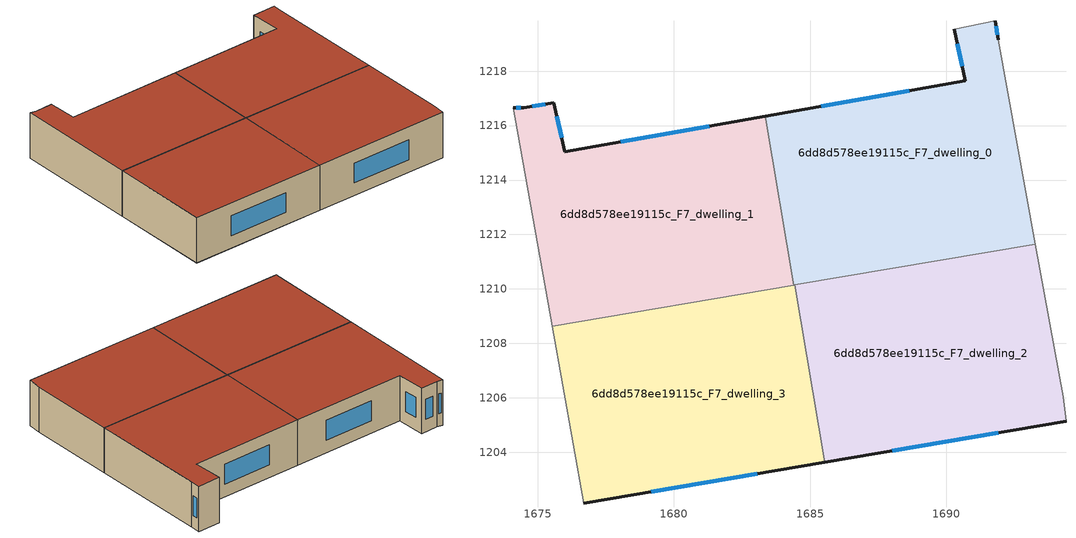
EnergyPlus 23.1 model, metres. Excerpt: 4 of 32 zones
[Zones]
6dd8d578ee19115c_F7_dwelling_0
 floor to 6dd8d578ee19115c_F6_dwelling_0 (EU_floor_Construction): 1691.8,1219.84 1691.9,1219.14 1693.27,1211.65 1684.41,1210.14 1683.36,1216.34 1690.7,1217.64 1690.3,1219.54 z21
 wall outside (EU_wall_Construction): 1691.91,1219.14 1691.81,1219.84 / 1690.3,1219.54 1690.7,1217.64 1683.36,1216.34 z21:24
 wall adiabatic (EU_wall_Construction): 1691.81,1219.84 1690.3,1219.54 / 1693.28,1211.65 1691.91,1219.14 z21:24
 wall to 6dd8d578ee19115c_F7_dwelling_1 (EU_wall_Construction): 1683.36,1216.34 1684.41,1210.14 z21:24
 wall to 6dd8d578ee19115c_F7_dwelling_2 (EU_wall_Construction): 1684.44,1210.15 1693.28,1211.65 z21:24
 wall to 6dd8d578ee19115c_F7_dwelling_3 (EU_wall_Construction): 1684.41,1210.14 1684.44,1210.15 z21:24
 window (EU_Window_Construction): 1691.88,1219.34 1691.83,1219.65 / 1688.64,1217.28 1685.41,1216.71 / 1690.42,1219.01 1690.59,1218.17 z21.84:23.16
 roof outside (EU_roof_Construction): 1693.28,1211.65 1691.91,1219.14 1691.81,1219.84 1690.3,1219.54 1690.7,1217.64 1683.36,1216.34 1684.41,1210.14 z24
6dd8d578ee19115c_F7_dwelling_1
 floor to 6dd8d578ee19115c_F6_dwelling_1 (EU_floor_Construction): 1683.36,1216.34 1684.41,1210.14 1675.53,1208.63 1674.09,1216.64 1674.49,1216.65 1675.59,1216.85 1675.99,1215.04 z21
 wall outside (EU_wall_Construction): 1683.36,1216.34 1675.99,1215.04 1675.59,1216.85 1674.49,1216.65 1674.09,1216.64 z21:24
 wall adiabatic (EU_wall_Construction): 1674.09,1216.64 1675.53,1208.63 z21:24
 wall to 6dd8d578ee19115c_F7_dwelling_3 (EU_wall_Construction): 1675.53,1208.63 1684.41,1210.14 z21:24
 window (EU_Window_Construction): 1674.38,1216.65 1674.2,1216.65 / 1675.28,1216.79 1674.8,1216.7 / 1675.88,1215.55 1675.7,1216.34 / 1681.29,1215.98 1678.06,1215.41 z21.84:23.16
 roof outside (EU_roof_Construction): 1684.41,1210.14 1683.36,1216.34 1675.99,1215.04 1675.59,1216.85 1674.49,1216.65 1674.09,1216.64 1675.53,1208.63 z24
6dd8d578ee19115c_F7_dwelling_2
 floor to 6dd8d578ee19115c_F6_dwelling_2 (EU_floor_Construction): 1693.27,1211.65 1694.3,1206.03 1694.4,1205.13 1685.54,1203.63 1684.44,1210.14 z21
 wall outside (EU_wall_Construction): 1685.55,1203.63 1694.4,1205.13 z21:24
 wall adiabatic (EU_wall_Construction): 1694.4,1205.13 1694.3,1206.03 1693.28,1211.65 z21:24
 wall to 6dd8d578ee19115c_F7_dwelling_3 (EU_wall_Construction): 1684.44,1210.14 1685.55,1203.63 z21:24
 window (EU_Window_Construction): 1688.03,1204.05 1691.92,1204.71 z21.84:23.16
 roof outside (EU_roof_Construction): 1694.4,1205.13 1694.3,1206.03 1693.28,1211.65 1684.44,1210.14 1685.55,1203.63 z24
6dd8d578ee19115c_F7_dwelling_3
 floor to 6dd8d578ee19115c_F6_dwelling_3 (EU_floor_Construction): 1684.44,1210.14 1685.54,1203.63 1676.69,1202.13 1675.53,1208.63 z21
 wall outside (EU_wall_Construction): 1676.69,1202.13 1685.55,1203.63 z21:24
 wall adiabatic (EU_wall_Construction): 1675.53,1208.63 1676.69,1202.13 z21:24
 window (EU_Window_Construction): 1679.17,1202.55 1683.06,1203.21 z21.84:23.16
 roof outside (EU_roof_Construction): 1685.55,1203.63 1684.44,1210.14 1675.53,1208.63 1676.69,1202.13 z24
[Building]
EU S2 Campaign: North Axis=0; Terrain=City; Solar Distribution=FullExterior
[Site:Location]
Lyon-Bron: Latitude=45.75; Longitude=5; Time Zone=1; Elevation=198
[SizingPeriod:WeatherFileDays]
AnnualSizingPeriod: Begin Month=1; Begin Day of Month=1; End Month=12; End Day of Month=31; Day of Week for Start Day=Monday; Use Weather File Daylight Saving Period=No; Use Weather File Rain and Snow Indicators=No
[MATERIAL]
EU_InternalMass_Material: Roughness=MediumRough; Thickness=0.1; Conductivity=1; Density=1800; Specific Heat=900; Thermal Absorptance=0.9; Solar Absorptance=0.7; Visible Absorptance=0.7
[MATERIAL:NOMASS] Roughness=MediumRough; Thermal Absorptance=0.9; Solar Absorptance=0.7; Visible Absorptance=0.7
Name | Thermal Resistance
EU_wall_NoMass | 0.776494
EU_roof_NoMass | 0.486893
EU_floor_NoMass | 0.421597
[WINDOWMATERIAL:SIMPLEGLAZINGSYSTEM]
EU_Window_SimpleGlazing: UFactor=4.24961; Solar Heat Gain Coefficient=0.83; Visible Transmittance=0.83
[CONSTRUCTION]
EU_wall_Construction: EU_wall_NoMass
EU_roof_Construction: EU_roof_NoMass
EU_floor_Construction: EU_floor_NoMass
EU_Window_Construction: EU_Window_SimpleGlazing
EU_InternalMass_Construction: EU_InternalMass_Material
[ZONE] Type=1; Multiplier=1; Ceiling Height=autocalculate; Floor Area=autocalculate; Part of Total Floor Area=Yes
Name | Volume
6dd8d578ee19115c_F7_dwelling_0 | 178.482
6dd8d578ee19115c_F7_dwelling_1 | 178.483
6dd8d578ee19115c_F7_dwelling_2 | 178.474
6dd8d578ee19115c_F7_dwelling_3 | 178.468
[INTERNALMASS] Construction=EU_InternalMass_Construction
Name | Zone or ZoneList | Surface Area
6dd8d578ee19115c_F7_dwelling_0_EU_InternalMass | 6dd8d578ee19115c_F7_dwelling_0 | 59.4957
6dd8d578ee19115c_F7_dwelling_1_EU_InternalMass | 6dd8d578ee19115c_F7_dwelling_1 | 59.4959
6dd8d578ee19115c_F7_dwelling_2_EU_InternalMass | 6dd8d578ee19115c_F7_dwelling_2 | 59.4904
6dd8d578ee19115c_F7_dwelling_3_EU_InternalMass | 6dd8d578ee19115c_F7_dwelling_3 | 59.4902
[OTHEREQUIPMENT] Fuel Type=Electricity; Design Level Calculation Method=Watts/Area; Power per Zone Floor Area=1; Fraction Latent=0; Fraction Radiant=0; Fraction Lost=0; Carbon Dioxide Generation Rate=0; EndUse Subcategory=EU_Step8_InternalGains
Name | Zone or ZoneList or Space or SpaceList | Schedule
EU_Step8_InternalGain_6dd8d578ee19115c_F7_dwelling_0_f000 | 6dd8d578ee19115c_F7_dwelling_0 | EU_Step8_GainSchedule_6dd8d578ee19115c_F7_dwelling_0_f000
EU_Step8_InternalGain_6dd8d578ee19115c_F7_dwelling_1_f000 | 6dd8d578ee19115c_F7_dwelling_1 | EU_Step8_GainSchedule_6dd8d578ee19115c_F7_dwelling_1_f000
EU_Step8_InternalGain_6dd8d578ee19115c_F7_dwelling_2_f000 | 6dd8d578ee19115c_F7_dwelling_2 | EU_Step8_GainSchedule_6dd8d578ee19115c_F7_dwelling_2_f000
EU_Step8_InternalGain_6dd8d578ee19115c_F7_dwelling_3_f000 | 6dd8d578ee19115c_F7_dwelling_3 | EU_Step8_GainSchedule_6dd8d578ee19115c_F7_dwelling_3_f000
[ZONEVENTILATION:DESIGNFLOWRATE] Schedule=EU_AlwaysOn; Design Flow Rate Calculation Method=AirChanges/Hour; Air Changes per Hour=0.693814; Ventilation Type=Natural; Fan Pressure Rise=0; Fan Total Efficiency=1; Constant Term Coefficient=1; Temperature Term Coefficient=0; Velocity Term Coefficient=0; Velocity Squared Term Coefficient=0; Minimum Indoor Temperature=-100; Maximum Indoor Temperature=100; Delta Temperature=-100; Minimum Outdoor Temperature=-100; Maximum Outdoor Temperature=100; Maximum Wind Speed=40
Name | Zone or ZoneList or Space or SpaceList
EU_ConstantAir_6dd8d578ee19115c_F7_dwelling_0 | 6dd8d578ee19115c_F7_dwelling_0
EU_ConstantAir_6dd8d578ee19115c_F7_dwelling_1 | 6dd8d578ee19115c_F7_dwelling_1
EU_ConstantAir_6dd8d578ee19115c_F7_dwelling_2 | 6dd8d578ee19115c_F7_dwelling_2
EU_ConstantAir_6dd8d578ee19115c_F7_dwelling_3 | 6dd8d578ee19115c_F7_dwelling_3
[HVACTEMPLATE:THERMOSTAT] Constant Heating Setpoint=20; Constant Cooling Setpoint=50
EU_HeatOnly_6dd8d578ee19115c_F4_dwelling_1; EU_HeatOnly_6dd8d578ee19115c_F4_dwelling_2; EU_HeatOnly_6dd8d578ee19115c_F4_dwelling_3; EU_HeatOnly_6dd8d578ee19115c_F5_dwelling_0; EU_HeatOnly_6dd8d578ee19115c_F5_dwelling_1; EU_HeatOnly_6dd8d578ee19115c_F5_dwelling_2; EU_HeatOnly_6dd8d578ee19115c_F5_dwelling_3; EU_HeatOnly_6dd8d578ee19115c_F6_dwelling_0; EU_HeatOnly_6dd8d578ee19115c_F6_dwelling_1; EU_HeatOnly_6dd8d578ee19115c_F6_dwelling_2; EU_HeatOnly_6dd8d578ee19115c_F6_dwelling_3; EU_HeatOnly_6dd8d578ee19115c_F7_dwelling_0; EU_HeatOnly_6dd8d578ee19115c_F7_dwelling_1; EU_HeatOnly_6dd8d578ee19115c_F7_dwelling_2; EU_HeatOnly_6dd8d578ee19115c_F7_dwelling_3
[HVACTEMPLATE:ZONE:IDEALLOADSAIRSYSTEM] System Availability Schedule=EU_AlwaysOn; Maximum Heating Supply Air Temperature=50; Minimum Cooling Supply Air Temperature=13; Maximum Heating Supply Air Humidity Ratio=0.0156; Minimum Cooling Supply Air Humidity Ratio=0.0077; Heating Limit=NoLimit; Cooling Limit=NoLimit; Heating Availability Schedule=EU_AlwaysOn; Cooling Availability Schedule=EU_CoolingOff; Dehumidification Control Type=ConstantSensibleHeatRatio; Cooling Sensible Heat Ratio=0.7; Dehumidification Setpoint=60; Humidification Control Type=None; Humidification Setpoint=30; Outdoor Air Method=None; Outdoor Air Flow Rate per Person=0.00944; Outdoor Air Flow Rate per Zone Floor Area=0; Outdoor Air Flow Rate per Zone=0; Demand Controlled Ventilation Type=None; Outdoor Air Economizer Type=NoEconomizer; Heat Recovery Type=None; Sensible Heat Recovery Effectiveness=0.7; Latent Heat Recovery Effectiveness=0.65
Name | Template Thermostat
6dd8d578ee19115c_F7_dwelling_0 | EU_HeatOnly_6dd8d578ee19115c_F7_dwelling_0
6dd8d578ee19115c_F7_dwelling_1 | EU_HeatOnly_6dd8d578ee19115c_F7_dwelling_1
6dd8d578ee19115c_F7_dwelling_2 | EU_HeatOnly_6dd8d578ee19115c_F7_dwelling_2
6dd8d578ee19115c_F7_dwelling_3 | EU_HeatOnly_6dd8d578ee19115c_F7_dwelling_3
[SIZING:ZONE] Zone Cooling Design Supply Air Temperature Input Method=SupplyAirTemperature; Zone Cooling Design Supply Air Temperature=13; Zone Heating Design Supply Air Temperature Input Method=SupplyAirTemperature; Zone Heating Design Supply Air Temperature=50; Zone Cooling Design Supply Air Humidity Ratio=0.008; Zone Heating Design Supply Air Humidity Ratio=0.008; Cooling Design Air Flow Method=DesignDay; Cooling Design Air Flow Rate=0; Cooling Minimum Air Flow per Zone Floor Area=0.000762; Cooling Minimum Air Flow=0; Cooling Minimum Air Flow Fraction=0.2; Heating Design Air Flow Method=DesignDay; Heating Design Air Flow Rate=0; Heating Maximum Air Flow per Zone Floor Area=0.002032; Heating Maximum Air Flow=0.141576; Heating Maximum Air Flow Fraction=0.3; Account for Dedicated Outdoor Air System=No; Dedicated Outdoor Air System Control Strategy=NeutralSupplyAir; Dedicated Outdoor Air Low Setpoint Temperature for Design=autosize; Dedicated Outdoor Air High Setpoint Temperature for Design=autosize; Zone Load Sizing Method=Sensible Load Only No Latent Load; Zone Latent Cooling Design Supply Air Humidity Ratio Input Method=HumidityRatioDifference; Zone Cooling Design Supply Air Humidity Ratio Difference=0.005; Zone Latent Heating Design Supply Air Humidity Ratio Input Method=HumidityRatioDifference; Zone Humidification Design Supply Air Humidity Ratio Difference=0.005
6dd8d578ee19115c_F7_dwelling_0; 6dd8d578ee19115c_F7_dwelling_1; 6dd8d578ee19115c_F7_dwelling_2; 6dd8d578ee19115c_F7_dwelling_3
[SCHEDULE:CONSTANT]
Name | Hourly Value
EU_AlwaysOn | 1
EU_CoolingOff | 0
[SCHEDULE:FILE] Column Number=1; Rows to Skip at Top=0; Number of Hours of Data=8760; Column Separator=Comma; Interpolate to Timestep=No; Minutes per Item=60; Adjust Schedule for Daylight Savings=Yes
Name | File
EU_Step8_GainSchedule_6dd8d578ee19115c_F7_dwelling_0_f000 | ../../schedules/6dd8d578ee19115c/6dd8d578ee19115c_F7_dwelling_0_f000_gain.csv
EU_Step8_GainSchedule_6dd8d578ee19115c_F7_dwelling_1_f000 | ../../schedules/6dd8d578ee19115c/6dd8d578ee19115c_F7_dwelling_1_f000_gain.csv
EU_Step8_GainSchedule_6dd8d578ee19115c_F7_dwelling_2_f000 | ../../schedules/6dd8d578ee19115c/6dd8d578ee19115c_F7_dwelling_2_f000_gain.csv
EU_Step8_GainSchedule_6dd8d578ee19115c_F7_dwelling_3_f000 | ../../schedules/6dd8d578ee19115c/6dd8d578ee19115c_F7_dwelling_3_f000_gain.csv
